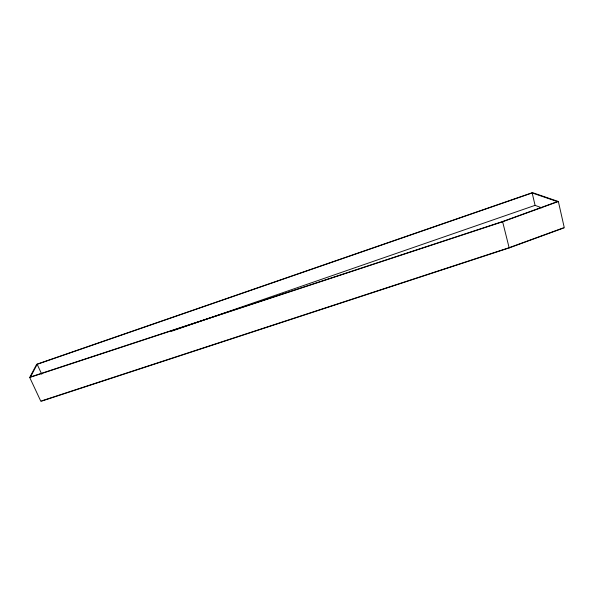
<?xml version="1.0" encoding="UTF-8"?>
<svg xmlns="http://www.w3.org/2000/svg" width="594" height="594" viewBox="0 0 594 594"><rect width="100%" height="100%" fill="white"/><g stroke="black" fill="none" stroke-linecap="round" stroke-linejoin="round"><path stroke-width="0.89" d="M37.177 364.308L30.494 376.967L502.368 221.621L557.38 201.626L532.165 192.953L37.177 364.308L41.766 374.257M29.7 377.457L36.672 364.285L532.499 192.634L558.36 201.5L564.3 227.777L509.177 247.921L40.882 401.366L29.7 377.457L502.635 221.755L558.36 201.5M508.917 247.765L563.327 227.881M171.369 331.303L535.083 205.353L541.825 207.878M41.654 400.861L508.033 248.054M502.635 221.755L509.177 247.921M532.165 192.953L535.083 205.353"/></g></svg>
